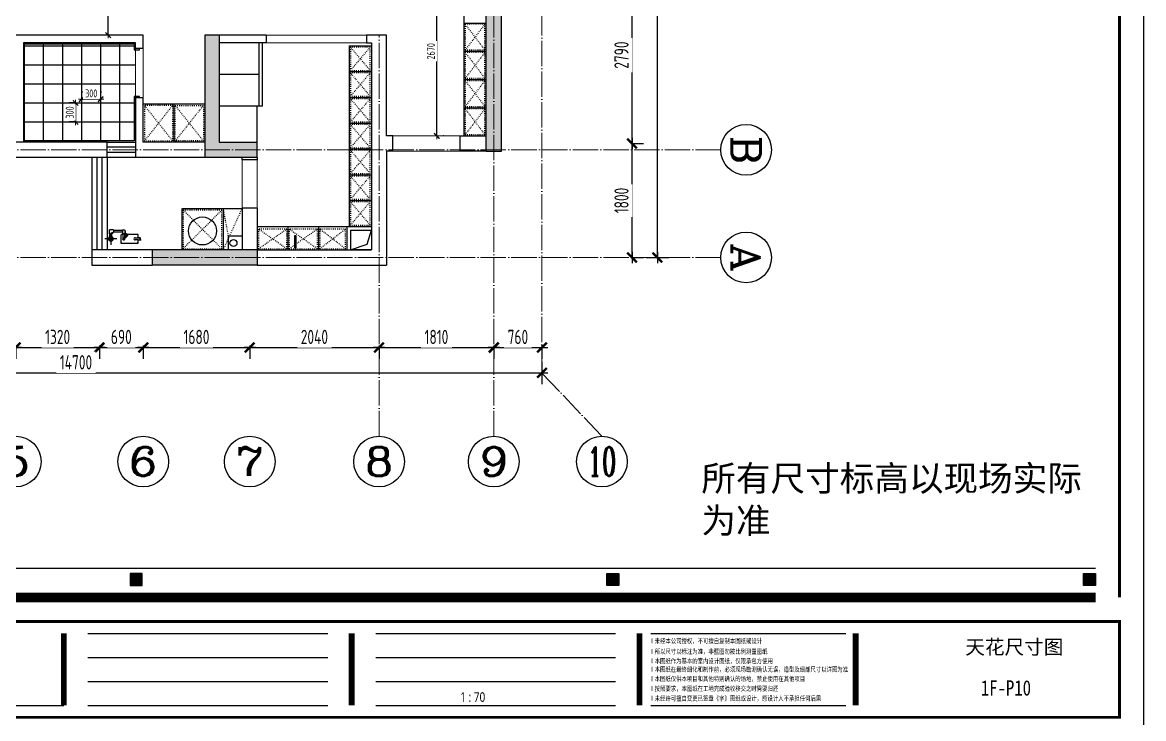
# Model space of a CAD drawing. Header units: inches. Extents: x -50945 to 250244, y -404780 to 18493.
# Drawn here: x 168992 to 186676, y -314517 to -303535 of the extents above; entities that cross this region are included whole.
import ezdxf
from ezdxf.enums import TextEntityAlignment as Align

# ---------------------------------------------------------------- set-up
doc = ezdxf.new("R2010")
doc.units = ezdxf.units.IN
doc.header["$MEASUREMENT"] = 0
doc.linetypes.add('ACAD_ISO03W100', pattern=[30, 12, -18])
doc.linetypes.add('DOTE', pattern=[2.42, 2, -0.2, 0.02, -0.2])
for name, color, linetype in [('0 @ 1 (1)', 7, 'Continuous'), ('15开关布置图-YJ', 2, 'Continuous'), ('AXIS', 1, 'Continuous'), ('AXIS_TEXT', 7, 'Continuous'), ('A图框', 7, 'Continuous'), ('D-ARCHI', 250, 'Continuous'), ('EVH 立面填充', 8, 'Continuous'), ('IBS-003-建筑窗框', 3, 'Continuous'), ('IBS-182-原建筑非承重墙', 150, 'Continuous'), ('IBS-200-原建筑承重墙柱', 200, 'Continuous'), ('IBS-63-原建筑窗', 63, 'Continuous'), ('IDS-030-造型完成面(看线)', 30, 'Continuous'), ('IDS-040-固定高家具', 40, 'Continuous'), ('IFF-31-卫浴洁具', 31, 'Continuous'), ('IFF-51-活动家具', 51, 'Continuous'), ('IRC-30-天花轮廓线', 30, 'Continuous'), ('外标注', 50, 'Continuous')]:
    doc.layers.add(name, color=color, linetype=linetype)
doc.layers.add('天棚材质标注', color=2, linetype='Continuous', lineweight=5)
doc.layers.add('门', color=65, linetype='Continuous', lineweight=13)
doc.styles.add('04.YBC-外标注3.0', font='', dxfattribs={"width": 0.8, "height": 3})
doc.styles.add('05.YBC-内标注2.5', font='', dxfattribs={"width": 0.8, "height": 2.5})
doc.styles.add('_TCH_AXIS', font='COMPLEX', dxfattribs={"bigfont": 'GBCBIG'})
doc.styles.add('COMPLEX', font='COMPLEX')
doc.styles.add('HBA-DIMT', font='ARCHS.SHX', dxfattribs={"width": 0.8})
doc.styles.get("Standard").update_dxf_attribs({"font": 'Arial.ttf'})
doc.styles.add('宋体', font='', dxfattribs={"width": 0.8})
doc.styles.get('04.YBC-外标注3.0').set_extended_font_data('SimSun')
doc.styles.get('05.YBC-内标注2.5').set_extended_font_data('SimSun')
doc.styles.get('宋体').set_extended_font_data('SimSun')
doc.dimstyles.new('HBA_40', dxfattribs={"dimscale": 50, "dimtxt": 2.5, "dimasz": 0.1, "dimexe": 2, "dimexo": 2.5, "dimgap": 0.6, "dimtad": 1, "dimdec": 0, "dimrnd": 5, "dimzin": 0, "dimtxsty": 'HBA-DIMT', "dimblk": 'HBA_DIMENSION_TICK', "dimblk1": 'HBA_DIMENSION_TICK', "dimblk2": 'HBA_DIMENSION_TICK', "dimcen": 0.125, "dimclrd": 44, "dimclre": 44, "dimclrt": 2, "dimadec": 0, "dimazin": 0, "dimtfac": 1, "dimtdec": 0, "dimtix": 1, "dimtmove": 1, "dimatfit": 3, "dimldrblk": 'HBA_Leader_Dot', "dimfxl": 0, "dimtvp": 1, "dimtfill": 1, "dimtolj": 1, "dimtzin": 0, "dimarcsym": 0})

# ---------------------------------------------------------------- blocks, each defined once
blk = doc.blocks.new('11')
at = {"layer": 'IBS-182-原建筑非承重墙'}
for p, q in [((140997, -1245), (140997, -1054)), ((140567, -1131), (140516, -1131)), ((140535, -1131), (140528, -1131)), ((140528, -1166), (140567, -1166)), ((140528, -1166), (140567, -1166)), ((140567, -1131), (140535, -1131)), ((140567, -1131), (140535, -1131)), ((140567, -1166), (140535, -1166)), ((140841, -1081), (140567, -1080)), ((140567, -1080), (140567, -1131)), ((140576, -1080), (140567, -1080)), ((140567, -1080), (140567, -1131)), ((140567, -1101), (140567, -1131)), ((140567, -1131), (140615, -1132)), ((140567, -1166), (140567, -1196)), ((140615, -1166), (140567, -1166)), ((140567, -1166), (140567, -1217)), ((140567, -1166), (140567, -1196)), ((140567, -1208), (140567, -1217)), ((140567, -1217), (140770, -1217)), ((140567, -1217), (140587, -1217)), ((140587, -1217), (140775, -1217)), ((140587, -1217), (140740, -1217)), ((140820, -1081), (140588, -1080)), ((140820, -1081), (140588, -1080)), ((140788, -1145), (140728, -1204)), ((140775, -1157), (140728, -1204)), ((140737, -1214), (140728, -1204)), ((140728, -1204), (140737, -1214)), ((140797, -1154), (140737, -1214)), ((140737, -1214), (140775, -1175)), ((140737, -1214), (140775, -1175)), ((140750, -1227), (140737, -1214)), ((140740, -1217), (140750, -1227)), ((140775, -1227), (140750, -1227)), ((140750, -1227), (140770, -1227)), ((140770, -1217), (140770, -1288)), ((140812, -1227), (140770, -1227)), ((140770, -1269), (140770, -1227)), ((140770, -1227), (140770, -1269)), ((140775, -1157), (140788, -1145)), ((140775, -1149), (140775, -1157)), ((140775, -1149), (140775, -1157)), ((140775, -1149), (140775, -1157)), ((140775, -1217), (140775, -1175)), ((140775, -1175), (140775, -1227)), ((140775, -1175), (140775, -1217)), ((140775, -1217), (140775, -1227)), ((140775, -1217), (140775, -1227)), ((140775, -1227), (140809, -1227)), ((140809, -1218), (140810, -1149)), ((140809, -1227), (140810, -1149)), ((140809, -1218), (140820, -1218)), ((140809, -1218), (140809, -1227)), ((140810, -1145), (140810, -1149)), ((140810, -1149), (140810, -1145)), ((140812, -1252), (140812, -1221)), ((140812, -1252), (140812, -1221)), ((140812, -1252), (140812, -1227)), ((140841, -1081), (140820, -1081)), ((140840, -1209), (140841, -1081)), ((140840, -1101), (140841, -1081)), ((140840, -1197), (140840, -1101)), ((140840, -1209), (140840, -1101)), ((140901, -1150), (141093, -1150)), ((140975, -1234), (140975, -1228)), ((140975, -1228), (140980, -1228)), ((140975, -1248), (140975, -1228)), ((140975, -1228), (141018, -1228)), ((140980, -1228), (140975, -1228)), ((140975, -1228), (140975, -1234)), ((140975, -1234), (140975, -1248)), ((140980, -1150), (140980, -1228)), ((140980, -1180), (140980, -1248)), ((140980, -1180), (140980, -1228)), ((140980, -1228), (141014, -1228)), ((140980, -1248), (140980, -1228)), ((140980, -1228), (141018, -1228)), ((141014, -1150), (141014, -1228)), ((141014, -1228), (141014, -1180)), ((141014, -1228), (141014, -1180)), ((141014, -1228), (141018, -1228)), ((141018, -1228), (141014, -1228)), ((141018, -1228), (141014, -1228)), ((141018, -1235), (141018, -1228)), ((141018, -1235), (141018, -1228)), ((141018, -1228), (141018, -1235)), ((141018, -1235), (141018, -1228)), ((141018, -1228), (141018, -1235)), ((141018, -1235), (141018, -1290)), ((140770, -1269), (140770, -1288)), ((140955, -1286), (140803, -1286)), ((140803, -1286), (140812, -1286)), ((140803, -1286), (140812, -1286)), ((140812, -1252), (140812, -1269)), ((140812, -1252), (140955, -1252)), ((140812, -1286), (140812, -1252)), ((140812, -1286), (140812, -1252)), ((140955, -1252), (140953, -1252)), ((140955, -1252), (140953, -1252)), ((140962, -1248), (140955, -1248)), ((140955, -1290), (140955, -1248)), ((140955, -1251), (140955, -1252)), ((140955, -1251), (140955, -1252)), ((140955, -1290), (140982, -1290)), ((140980, -1248), (140975, -1248)), ((140975, -1248), (140980, -1248)), ((140982, -1290), (141018, -1290))]:
    blk.add_line(p, q, dxfattribs=at)
blk.add_circle((140997, -1150), 34.9, dxfattribs=at)
for start, end in [(0, 180), (0, 180), (180, 240.5217), (180, 240.5217), (299.176, 0), (299.176, 0)]:
    blk.add_arc((140997, -1150), 34.9, start, end, dxfattribs=at)
for centre, major_axis, start_param, end_param in [((140553, -1149), (-17.5, -17.5), -1.141223, -0.024085), ((140540, -1140), (-6.72, -6.72), 4.378011, 6.612288), ((140531, -1157), (-6.72, -6.72), 1.236418, 3.470695), ((140588, -1101), (-14.5, 14.5), 5.495149, 7.065946), ((140587, -1196), (-14.5, 14.5), 0.78276, 2.353557), ((140615, -1149), (-12.1, -12.1), 0.78276, 3.924353), ((140793, -1149), (-12.1, 12.1), 3.924353, 7.065946), ((140793, -1149), (-4.6, -4.6), 1.568158, 4.709751), ((140820, -1101), (-14.5, -14.5), 2.353557, 3.924353), ((140820, -1197), (-14.5, -14.5), 0.78276, 2.353557), ((140962, -1234), (-9.66, 9.66), 2.353557, 3.924353), ((140997, -1150), (-12.1, 12.1), 4.709751, 10.992936), ((140791, -1269), (-15, 15), 0.78276, 2.986227), ((140791, -1269), (-15, 15), 2.986227, 3.924353)]:
    blk.add_ellipse(centre, major_axis=major_axis, ratio=1, start_param=start_param, end_param=end_param, dxfattribs=at)
at = {"layer": 'IBS-182-原建筑非承重墙', "extrusion": (0, 0, -1)}
for start_param, end_param in [(5.500425, 7.071221), (5.500425, 7.071221), (3.929629, 5.500425), (3.929629, 5.500425), (7.071221, 8.642018), (7.071221, 8.642018), (2.358832, 3.929629), (2.358832, 3.929629)]:
    blk.add_ellipse((140997, -1150), major_axis=(-12.1, 12.1), ratio=1, start_param=start_param, end_param=end_param, dxfattribs=at)
blk = doc.blocks.new('HBA_DIMENSION_TICK')
at = {"color": 0, "linetype": 'ByBlock'}
for p, q in [((-10, 0), (0, 0)), ((0, 0), (10, 0))]:
    blk.add_line(p, q, dxfattribs=at)
at = {"color": 50, "linetype": 'ByBlock'}
blk.add_solid([(-10, -7), (-7, -10), (7, 10), (10, 7)], dxfattribs=at)
blk = doc.blocks.new('*D539')
at = {"layer": 'Defpoints', "color": 0, "transparency": 16777216}
for p in [(168887, -308408), (170207, -308408), (170207, -308663)]:
    blk.add_point(p, dxfattribs=at)
at = {"layer": '外标注', "color": 44, "lineweight": -2, "transparency": 16777216}
for p, q in [((168887, -308633), (168887, -308843)), ((168896, -308663), (170198, -308663)), ((170207, -308633), (170207, -308843))]:
    blk.add_line(p, q, dxfattribs=at)
at = {"layer": '外标注', "color": 44, "lineweight": -2, "transparency": 16777216, "xscale": 9, "yscale": 9, "zscale": 9, "rotation": 180}
blk.add_blockref('HBA_DIMENSION_TICK', (168887, -308663), dxfattribs=at)
at = {"layer": '外标注', "color": 44, "lineweight": -2, "transparency": 16777216, "xscale": 9, "yscale": 9, "zscale": 9}
blk.add_blockref('HBA_DIMENSION_TICK', (170207, -308663), dxfattribs=at)
at = {"layer": '外标注', "color": 2, "transparency": 16777216, "insert": (169547, -308496), "char_height": 225, "attachment_point": 5, "style": 'HBA-DIMT', "bg_fill": 3, "box_fill_scale": 1.25, "bg_fill_color": 256, "bg_fill_true_color": 13158600, "bg_fill_transparency": 0}
blk.add_mtext('\\A1;1320', dxfattribs=at)
blk = doc.blocks.new('HBA_Leader_Dot')
at = {"color": 0, "linetype": 'ByBlock'}
blk.add_line((-5, 0), (-10, 0), dxfattribs=at)
at = {"color": 0, "linetype": 'ByBlock', "const_width": 5}
blk.add_lwpolyline([(-2.5, 0, 1), (2.5, 0, 1)], format="xyb", close=True, dxfattribs=at)
blk = doc.blocks.new('*D540')
at = {"layer": 'Defpoints', "color": 0, "transparency": 16777216}
for p in [(170207, -308408), (170897, -308408), (170897, -308663)]:
    blk.add_point(p, dxfattribs=at)
at = {"layer": '外标注', "color": 44, "lineweight": -2, "transparency": 16777216}
for p, q in [((170207, -308633), (170207, -308843)), ((170216, -308663), (170888, -308663)), ((170897, -308633), (170897, -308843))]:
    blk.add_line(p, q, dxfattribs=at)
at = {"layer": '外标注', "color": 44, "lineweight": -2, "transparency": 16777216, "xscale": 9, "yscale": 9, "zscale": 9, "rotation": 180}
blk.add_blockref('HBA_DIMENSION_TICK', (170207, -308663), dxfattribs=at)
at = {"layer": '外标注', "color": 44, "lineweight": -2, "transparency": 16777216, "xscale": 9, "yscale": 9, "zscale": 9}
blk.add_blockref('HBA_DIMENSION_TICK', (170897, -308663), dxfattribs=at)
at = {"layer": '外标注', "color": 2, "transparency": 16777216, "insert": (170552, -308496), "char_height": 225, "attachment_point": 5, "style": 'HBA-DIMT', "bg_fill": 3, "box_fill_scale": 1.25, "bg_fill_color": 256, "bg_fill_true_color": 13158600, "bg_fill_transparency": 0}
blk.add_mtext('\\A1;690', dxfattribs=at)
blk = doc.blocks.new('*D541')
at = {"layer": 'Defpoints', "color": 0, "transparency": 16777216}
for p in [(170897, -308408), (172577, -308408), (172577, -308663)]:
    blk.add_point(p, dxfattribs=at)
at = {"layer": '外标注', "color": 44, "lineweight": -2, "transparency": 16777216}
for p, q in [((170897, -308633), (170897, -308843)), ((170906, -308663), (172568, -308663)), ((172577, -308633), (172577, -308843))]:
    blk.add_line(p, q, dxfattribs=at)
at = {"layer": '外标注', "color": 44, "lineweight": -2, "transparency": 16777216, "xscale": 9, "yscale": 9, "zscale": 9, "rotation": 180}
blk.add_blockref('HBA_DIMENSION_TICK', (170897, -308663), dxfattribs=at)
at = {"layer": '外标注', "color": 44, "lineweight": -2, "transparency": 16777216, "xscale": 9, "yscale": 9, "zscale": 9}
blk.add_blockref('HBA_DIMENSION_TICK', (172577, -308663), dxfattribs=at)
at = {"layer": '外标注', "color": 2, "transparency": 16777216, "insert": (171737, -308496), "char_height": 225, "attachment_point": 5, "style": 'HBA-DIMT', "bg_fill": 3, "box_fill_scale": 1.25, "bg_fill_color": 256, "bg_fill_true_color": 13158600, "bg_fill_transparency": 0}
blk.add_mtext('\\A1;1680', dxfattribs=at)
blk = doc.blocks.new('*D542')
at = {"layer": 'Defpoints', "color": 0, "transparency": 16777216}
for p in [(172577, -308408), (174617, -308408), (174617, -308663)]:
    blk.add_point(p, dxfattribs=at)
at = {"layer": '外标注', "color": 44, "lineweight": -2, "transparency": 16777216}
for p, q in [((172577, -308633), (172577, -308843)), ((172586, -308663), (174608, -308663)), ((174617, -308633), (174617, -308843))]:
    blk.add_line(p, q, dxfattribs=at)
at = {"layer": '外标注', "color": 44, "lineweight": -2, "transparency": 16777216, "xscale": 9, "yscale": 9, "zscale": 9, "rotation": 180}
blk.add_blockref('HBA_DIMENSION_TICK', (172577, -308663), dxfattribs=at)
at = {"layer": '外标注', "color": 44, "lineweight": -2, "transparency": 16777216, "xscale": 9, "yscale": 9, "zscale": 9}
blk.add_blockref('HBA_DIMENSION_TICK', (174617, -308663), dxfattribs=at)
at = {"layer": '外标注', "color": 2, "transparency": 16777216, "insert": (173597, -308496), "char_height": 225, "attachment_point": 5, "style": 'HBA-DIMT', "bg_fill": 3, "box_fill_scale": 1.25, "bg_fill_color": 256, "bg_fill_true_color": 13158600, "bg_fill_transparency": 0}
blk.add_mtext('\\A1;2040', dxfattribs=at)
blk = doc.blocks.new('*D543')
at = {"layer": 'Defpoints', "color": 0, "transparency": 16777216}
for p in [(174617, -308408), (176427, -308408), (176427, -308663)]:
    blk.add_point(p, dxfattribs=at)
at = {"layer": '外标注', "color": 44, "lineweight": -2, "transparency": 16777216}
for p, q in [((174617, -308633), (174617, -308843)), ((174626, -308663), (176418, -308663)), ((176427, -308633), (176427, -308843))]:
    blk.add_line(p, q, dxfattribs=at)
at = {"layer": '外标注', "color": 44, "lineweight": -2, "transparency": 16777216, "xscale": 9, "yscale": 9, "zscale": 9, "rotation": 180}
blk.add_blockref('HBA_DIMENSION_TICK', (174617, -308663), dxfattribs=at)
at = {"layer": '外标注', "color": 44, "lineweight": -2, "transparency": 16777216, "xscale": 9, "yscale": 9, "zscale": 9}
blk.add_blockref('HBA_DIMENSION_TICK', (176427, -308663), dxfattribs=at)
at = {"layer": '外标注', "color": 2, "transparency": 16777216, "insert": (175522, -308496), "char_height": 225, "attachment_point": 5, "style": 'HBA-DIMT', "bg_fill": 3, "box_fill_scale": 1.25, "bg_fill_color": 256, "bg_fill_true_color": 13158600, "bg_fill_transparency": 0}
blk.add_mtext('\\A1;1810', dxfattribs=at)
blk = doc.blocks.new('*D544')
at = {"layer": 'Defpoints', "color": 0, "transparency": 16777216}
for p in [(176427, -308408), (177187, -308408), (177187, -308663)]:
    blk.add_point(p, dxfattribs=at)
at = {"layer": '外标注', "color": 44, "lineweight": -2, "transparency": 16777216}
for p, q in [((176427, -308633), (176427, -308843)), ((176436, -308663), (177178, -308663)), ((177187, -308633), (177187, -308843))]:
    blk.add_line(p, q, dxfattribs=at)
at = {"layer": '外标注', "color": 44, "lineweight": -2, "transparency": 16777216, "xscale": 9, "yscale": 9, "zscale": 9, "rotation": 180}
blk.add_blockref('HBA_DIMENSION_TICK', (176427, -308663), dxfattribs=at)
at = {"layer": '外标注', "color": 44, "lineweight": -2, "transparency": 16777216, "xscale": 9, "yscale": 9, "zscale": 9}
blk.add_blockref('HBA_DIMENSION_TICK', (177187, -308663), dxfattribs=at)
at = {"layer": '外标注', "color": 2, "transparency": 16777216, "insert": (176807, -308496), "char_height": 225, "attachment_point": 5, "style": 'HBA-DIMT', "bg_fill": 3, "box_fill_scale": 1.25, "bg_fill_color": 256, "bg_fill_true_color": 13158600, "bg_fill_transparency": 0}
blk.add_mtext('\\A1;760', dxfattribs=at)
blk = doc.blocks.new('*D545')
at = {"layer": 'Defpoints', "color": 0, "transparency": 16777216}
for p in [(162487, -308663), (177187, -308663), (177187, -309063)]:
    blk.add_point(p, dxfattribs=at)
at = {"layer": '外标注', "color": 44, "lineweight": -2, "transparency": 16777216}
for p, q in [((162487, -308888), (162487, -309243)), ((177187, -308888), (177187, -309243)), ((162496, -309063), (177178, -309063))]:
    blk.add_line(p, q, dxfattribs=at)
at = {"layer": '外标注', "color": 44, "lineweight": -2, "transparency": 16777216, "xscale": 9, "yscale": 9, "zscale": 9, "rotation": 180}
blk.add_blockref('HBA_DIMENSION_TICK', (162487, -309063), dxfattribs=at)
at = {"layer": '外标注', "color": 44, "lineweight": -2, "transparency": 16777216, "xscale": 9, "yscale": 9, "zscale": 9}
blk.add_blockref('HBA_DIMENSION_TICK', (177187, -309063), dxfattribs=at)
at = {"layer": '外标注', "color": 2, "transparency": 16777216, "insert": (169837, -308896), "char_height": 225, "attachment_point": 5, "style": 'HBA-DIMT', "bg_fill": 3, "box_fill_scale": 1.25, "bg_fill_color": 256, "bg_fill_true_color": 13158600, "bg_fill_transparency": 0}
blk.add_mtext('\\A1;14700', dxfattribs=at)
blk = doc.blocks.new('*D546')
at = {"layer": 'Defpoints', "color": 0, "transparency": 16777216}
for p in [(178365, -305445), (178607, -305445), (178365, -307243)]:
    blk.add_point(p, dxfattribs=at)
at = {"layer": '外标注', "color": 44, "lineweight": -2, "transparency": 16777216}
for p, q in [((178590, -305445), (178787, -305445)), ((178607, -307234), (178607, -305454)), ((178590, -307243), (178787, -307243))]:
    blk.add_line(p, q, dxfattribs=at)
at = {"layer": '外标注', "color": 44, "lineweight": -2, "transparency": 16777216, "xscale": 9, "yscale": 9, "zscale": 9}
for p, rotation in [((178607, -305445), 90), ((178607, -307243), 270)]:
    blk.add_blockref('HBA_DIMENSION_TICK', p, dxfattribs=dict(at, rotation=rotation))
at = {"layer": '外标注', "color": 2, "transparency": 16777216, "insert": (178441, -306344), "char_height": 225, "attachment_point": 5, "rotation": 90, "style": 'HBA-DIMT', "bg_fill": 3, "box_fill_scale": 1.25, "bg_fill_color": 256, "bg_fill_true_color": 13158600, "bg_fill_transparency": 0}
blk.add_mtext('\\A1;1800', dxfattribs=at)
blk = doc.blocks.new('*D547')
at = {"layer": 'Defpoints', "color": 0, "transparency": 16777216}
for p in [(178365, -302655), (178607, -302655), (178365, -305445)]:
    blk.add_point(p, dxfattribs=at)
at = {"layer": '外标注', "color": 44, "lineweight": -2, "transparency": 16777216}
for p, q in [((178590, -302655), (178787, -302655)), ((178607, -305436), (178607, -302664)), ((178590, -305445), (178787, -305445))]:
    blk.add_line(p, q, dxfattribs=at)
at = {"layer": '外标注', "color": 44, "lineweight": -2, "transparency": 16777216, "xscale": 9, "yscale": 9, "zscale": 9}
for p, rotation in [((178607, -302655), 90), ((178607, -305445), 270)]:
    blk.add_blockref('HBA_DIMENSION_TICK', p, dxfattribs=dict(at, rotation=rotation))
at = {"layer": '外标注', "color": 2, "transparency": 16777216, "insert": (178441, -304050), "char_height": 225, "attachment_point": 5, "rotation": 90, "style": 'HBA-DIMT', "bg_fill": 3, "box_fill_scale": 1.25, "bg_fill_color": 256, "bg_fill_true_color": 13158600, "bg_fill_transparency": 0}
blk.add_mtext('\\A1;2790', dxfattribs=at)
blk = doc.blocks.new('*D550')
at = {"layer": 'Defpoints', "color": 0, "transparency": 16777216}
for p in [(178607, -297934), (179007, -297934), (178607, -307243)]:
    blk.add_point(p, dxfattribs=at)
at = {"layer": '外标注', "color": 44, "lineweight": -2, "transparency": 16777216}
for p, q in [((178832, -297934), (179187, -297934)), ((179007, -307234), (179007, -297943)), ((178832, -307243), (179187, -307243))]:
    blk.add_line(p, q, dxfattribs=at)
at = {"layer": '外标注', "color": 44, "lineweight": -2, "transparency": 16777216, "xscale": 9, "yscale": 9, "zscale": 9}
for p, rotation in [((179007, -297934), 90), ((179007, -307243), 270)]:
    blk.add_blockref('HBA_DIMENSION_TICK', p, dxfattribs=dict(at, rotation=rotation))
at = {"layer": '外标注', "color": 2, "transparency": 16777216, "insert": (178841, -302589), "char_height": 225, "attachment_point": 5, "rotation": 90, "style": 'HBA-DIMT', "bg_fill": 3, "box_fill_scale": 1.25, "bg_fill_color": 256, "bg_fill_true_color": 13158600, "bg_fill_transparency": 0}
blk.add_mtext('\\A1;9310', dxfattribs=at)
blk = doc.blocks.new('_AXISO')
blk.add_circle((0, 0), 0.5)
at = {"layer": 'AXIS_TEXT', "style": 'COMPLEX', "width": 1.041667}
blk.add_attdef('A', text='', height=0.56, dxfattribs=at).set_placement((-0.25, -0.28), (0.25, -0.28), align=Align.FIT)
blk = doc.blocks.new('gegeg')
at = {"layer": 'A图框'}
h = blk.add_hatch(color=256, dxfattribs=at)
h.dxf.hatch_style = 1
h.paths.add_polyline_path([(147800, -57733), (147975, -57733), (147975, -57558), (147800, -57558)])
h = blk.add_hatch(color=256, dxfattribs=at)
h.dxf.hatch_style = 1
h.paths.add_polyline_path([(154931, -57558), (154756, -57558), (154756, -57733), (154931, -57733)])
h = blk.add_hatch(color=256, dxfattribs=at)
h.dxf.hatch_style = 1
h.paths.add_polyline_path([(161887, -57558), (161712, -57558), (161712, -57733), (161887, -57733)])
for p, q in [((133887, -57482), (161887, -57482)), ((147184, -58433), (150684, -58433)), ((151384, -58433), (154884, -58433)), ((155398, -58433), (158242, -58433)), ((147184, -58783), (150684, -58783)), ((151384, -58783), (154884, -58783)), ((147184, -59133), (150684, -59133)), ((151384, -59133), (154884, -59133)), ((138761, -59483), (146834, -59483)), ((147184, -59483), (150684, -59483)), ((151384, -59483), (154884, -59483)), ((155398, -59483), (158242, -59483))]:
    blk.add_line(p, q, dxfattribs=at)
for points in [[(162587, -39218), (162587, -60008), (133187, -60008), (133187, -39218)], [(147975, -57558), (147800, -57558), (147800, -57733), (147975, -57733)], [(154756, -57558), (154931, -57558), (154931, -57733), (154756, -57733)], [(161712, -57558), (161887, -57558), (161887, -57733), (161712, -57733)]]:
    blk.add_lwpolyline(points, close=True, dxfattribs=at)
for points, const_width in [([(133537, -40125), (133537, -39568), (162237, -39568), (162237, -57908)], 42), ([(161887, -57908), (133887, -57908)], 140), ([(146834, -58433), (146834, -59483)], 84), ([(151034, -58433), (151034, -59483)], 84), ([(155234, -58433), (155234, -59483)], 84), ([(158387, -58433), (158387, -59483)], 84)]:
    blk.add_lwpolyline(points, dxfattribs=dict(at, const_width=const_width))
at = {"layer": 'A图框', "const_width": 42}
blk.add_lwpolyline([(133537, -58258), (162237, -58258), (162237, -59658), (133537, -59658)], close=True, dxfattribs=at)
at = {"layer": '0 @ 1 (1)', "insert": (152579, -59363), "char_height": 175, "width": 3199.54, "attachment_point": 4, "style": '05.YBC-内标注2.5'}
blk.add_mtext('{\\fMicrosoft YaHei|b0|i0|c134|p34;\\H0.8x; 1 : 70}', dxfattribs=at)
at = {"layer": 'A图框', "char_height": 70, "attachment_point": 1, "style": '04.YBC-外标注3.0'}
for s, width, insert in [('{\\fArial Unicode MS|b0|i0|c134|p0;l 未经本公司授权，不可擅自复制本图纸或设计}', 1842.18, (155405, -58508)), ('{\\fArial Unicode MS|b0|i0|c134|p0;l 所以尺寸以标注为准，非蓝图勿按比例测量图纸}', 1906.2, (155405, -58662)), ('{\\fArial Unicode MS|b0|i0|c134|p0;l 本图纸作为基本的室内设计图纸，仅限承包方使用}', 2550.12, (155405, -58801)), ('{\\fArial Unicode MS|b0|i0|c134|p0;l 本图纸在最终细化和制作前，必须现场勘测确认无误，造型及细部尺寸以详图为准}', 3701.19, (155405, -58923)), ('{\\fArial Unicode MS|b0|i0|c134|p0;l 本图纸仅供本项目和其他特别确认的场地，禁止使用在其他项目}', 3008.74, (155405, -59060)), ('{\\fArial Unicode MS|b0|i0|c134|p0;l 按照要求，本图纸在工地完成验收移交之时需要归还}', 1941.8, (155405, -59203)), ('{\\fArial Unicode MS|b0|i0|c134|p0;l 未经许可擅自变更已签章《字》图纸或设计，原设计人不承担任何后果}', 3026.66, (155405, -59346))]:
    blk.add_mtext_dynamic_manual_height_columns(s, width=width, gutter_width=1, heights=[0], dxfattribs=dict(at, insert=insert))
blk = doc.blocks.new('*D585')
at = {"layer": 'Defpoints', "color": 0, "transparency": 16777216}
for p in [(175509, -302655), (175527, -302655), (175509, -305325)]:
    blk.add_point(p, dxfattribs=at)
at = {"layer": '天棚材质标注', "color": 44, "lineweight": -2, "transparency": 16777216}
for p, q in [((175527, -305320), (175527, -302660)), ((175634, -302655), (175627, -302655)), ((175634, -305325), (175627, -305325))]:
    blk.add_line(p, q, dxfattribs=at)
at = {"layer": '天棚材质标注', "color": 44, "lineweight": -2, "transparency": 16777216, "xscale": 5, "yscale": 5, "zscale": 5}
for p, rotation in [((175527, -302655), 90), ((175527, -305325), 270)]:
    blk.add_blockref('HBA_DIMENSION_TICK', p, dxfattribs=dict(at, rotation=rotation))
at = {"layer": '天棚材质标注', "color": 2, "transparency": 16777216, "insert": (175435, -303990), "char_height": 125, "attachment_point": 5, "rotation": 90, "style": 'HBA-DIMT', "bg_fill": 3, "box_fill_scale": 1.25, "bg_fill_color": 256, "bg_fill_true_color": 13158600, "bg_fill_transparency": 0}
blk.add_mtext('\\A1;2670', dxfattribs=at)
blk = doc.blocks.new('*D587')
at = {"layer": 'Defpoints', "color": 0, "transparency": 16777216}
for p in [(170341, -302655), (170344, -302655), (170341, -303735)]:
    blk.add_point(p, dxfattribs=at)
at = {"layer": '天棚材质标注', "color": 44, "lineweight": -2, "transparency": 16777216}
for p, q in [((170344, -303730), (170344, -302660)), ((170466, -302655), (170444, -302655)), ((170466, -303735), (170444, -303735))]:
    blk.add_line(p, q, dxfattribs=at)
at = {"layer": '天棚材质标注', "color": 44, "lineweight": -2, "transparency": 16777216, "xscale": 5, "yscale": 5, "zscale": 5}
for p, rotation in [((170344, -302655), 90), ((170344, -303735), 270)]:
    blk.add_blockref('HBA_DIMENSION_TICK', p, dxfattribs=dict(at, rotation=rotation))
at = {"layer": '天棚材质标注', "color": 2, "transparency": 16777216, "insert": (170251, -303195), "char_height": 125, "attachment_point": 5, "rotation": 90, "style": 'HBA-DIMT', "bg_fill": 3, "box_fill_scale": 1.25, "bg_fill_color": 256, "bg_fill_true_color": 13158600, "bg_fill_transparency": 0}
blk.add_mtext('\\A1;1080', dxfattribs=at)
blk = doc.blocks.new('*D611')
at = {"layer": '天棚材质标注', "color": 44, "lineweight": -2, "transparency": 16777216}
for p, q in [((169927, -304621), (169927, -304646)), ((170227, -304621), (170227, -304646)), ((169922, -304746), (169917, -304746)), ((169927, -304746), (170227, -304746)), ((170232, -304746), (170237, -304746))]:
    blk.add_line(p, q, dxfattribs=at)
at = {"layer": '天棚材质标注', "color": 44, "lineweight": -2, "transparency": 16777216, "xscale": 5, "yscale": 5, "zscale": 5}
blk.add_blockref('HBA_DIMENSION_TICK', (169927, -304746), dxfattribs=at)
at = {"layer": '天棚材质标注', "color": 44, "lineweight": -2, "transparency": 16777216, "xscale": 5, "yscale": 5, "zscale": 5, "rotation": 180}
blk.add_blockref('HBA_DIMENSION_TICK', (170227, -304746), dxfattribs=at)
at = {"layer": '天棚材质标注', "color": 2, "transparency": 16777216, "insert": (170077, -304654), "char_height": 125, "attachment_point": 5, "style": 'HBA-DIMT', "bg_fill": 3, "box_fill_scale": 1.25, "bg_fill_color": 256, "bg_fill_true_color": 13158600, "bg_fill_transparency": 0}
blk.add_mtext('\\A1;300', dxfattribs=at)
at = {"layer": 'Defpoints', "color": 0, "transparency": 16777216}
for p in [(169927, -304746), (170227, -304746), (170227, -304746)]:
    blk.add_point(p, dxfattribs=at)
blk = doc.blocks.new('*D612')
at = {"layer": 'Defpoints', "color": 0, "transparency": 16777216}
for p in [(169927, -304805), (169927, -305105)]:
    blk.add_point(p, dxfattribs=at)
at = {"layer": '天棚材质标注', "color": 44, "lineweight": -2, "transparency": 16777216}
for p, q in [((169802, -304805), (169731, -304805)), ((169831, -304800), (169831, -304795)), ((169831, -304805), (169831, -305105)), ((169802, -305105), (169731, -305105)), ((169831, -305110), (169831, -305115))]:
    blk.add_line(p, q, dxfattribs=at)
at = {"layer": '天棚材质标注', "color": 44, "lineweight": -2, "transparency": 16777216, "xscale": 5, "yscale": 5, "zscale": 5}
for p, rotation in [((169831, -304805), 270), ((169831, -305105), 90)]:
    blk.add_blockref('HBA_DIMENSION_TICK', p, dxfattribs=dict(at, rotation=rotation))
at = {"layer": '天棚材质标注', "color": 2, "transparency": 16777216, "insert": (169738, -304955), "char_height": 125, "attachment_point": 5, "rotation": 90, "style": 'HBA-DIMT', "bg_fill": 3, "box_fill_scale": 1.25, "bg_fill_color": 256, "bg_fill_true_color": 13158600, "bg_fill_transparency": 0}
blk.add_mtext('\\A1;300', dxfattribs=at)
at = {"layer": 'Defpoints', "color": 0, "transparency": 16777216}
blk.add_point((169831, -305105), dxfattribs=at)

msp = doc.modelspace()

# ---------------------------------------------------------------- hatches: boundary and pattern name
at = {"layer": 'EVH 立面填充'}
h = msp.add_hatch(color=256, dxfattribs=at)
h.dxf.hatch_style = 1
h.paths.add_polyline_path([(176547.07, -302774.51), (177307.07, -302774.51), (177307.07, -302534.51), (176307.07, -302534.51), (176307.07, -305564.51), (176547.07, -305564.51)])
h = msp.add_hatch(color=256, dxfattribs=at)
h.dxf.hatch_style = 1
h.paths.add_polyline_path([(172696.77, -305664.51), (172696.77, -305424.51), (172096.77, -305424.51), (172096.77, -303734.51), (171866.77, -303734.51), (171866.77, -305664.51)])
h = msp.add_hatch(color=256, dxfattribs=at)
h.dxf.hatch_style = 1
h.paths.add_polyline_path([(171036.77, -307123.68), (171036.77, -307362.01), (172696.77, -307362.01), (172696.77, -307123.68)])

# ---------------------------------------------------------------- linework, layer by layer
for p in [(175957.07, -303544.51), (175957.07, -303989.51), (175957.07, -304434.51), (175957.07, -304879.51)]:
    msp.add_point(p)
at = {"layer": 'IBS-003-建筑窗框', "color": 251, "ltscale": 10}
for p, q in [((170326.77, -305424.51), (170776.77, -305424.51)), ((170086.77, -305664.51), (170086.77, -307124.51)), ((170776.77, -305664.51), (170326.77, -305664.51)), ((170326.77, -305664.51), (170326.77, -307124.51))]:
    msp.add_line(p, q, dxfattribs=at)
at = {"layer": 'IBS-182-原建筑非承重墙'}
for p, q in [((170896.77, -303734.51), (167246.77, -303734.51)), ((170896.77, -303944.51), (170896.77, -303734.51)), ((172836.77, -303734.51), (172096.77, -303734.51)), ((172836.77, -303734.51), (172836.77, -303854.51)), ((174736.77, -303734.51), (174416.77, -303734.51)), ((174416.77, -303734.51), (174416.77, -303854.51)), ((174736.77, -305324.51), (174736.77, -303734.51)), ((170776.77, -303854.51), (169006.77, -303854.51)), ((169006.77, -303854.51), (169006.77, -305424.51)), ((170776.77, -303944.51), (170776.77, -303854.51)), ((170896.77, -303944.51), (170776.77, -303944.51)), ((172836.77, -303854.51), (172096.77, -303854.51)), ((174416.77, -303854.51), (174496.77, -303854.51)), ((174496.77, -303854.51), (174496.77, -307124.51)), ((170896.77, -304724.51), (170776.77, -304724.51)), ((170776.77, -304724.51), (170776.77, -305664.51)), ((170896.77, -305424.51), (170896.77, -304724.51)), ((174836.77, -305324.51), (174736.77, -305324.51)), ((174836.77, -305564.51), (174836.77, -305324.51)), ((175897.07, -305564.51), (175897.07, -305324.51)), ((175897.07, -305324.51), (176307.07, -305324.51)), ((169006.77, -305424.51), (167626.77, -305424.51)), ((170326.77, -305424.51), (169006.77, -305424.51)), ((170326.77, -305664.51), (170326.77, -305424.51)), ((171866.77, -305424.51), (170896.77, -305424.51)), ((174836.77, -305564.51), (174736.77, -305564.51)), ((174736.77, -305564.51), (174736.77, -307362.84)), ((176307.07, -305564.51), (175897.07, -305564.51)), ((170086.77, -305664.51), (167626.77, -305664.51)), ((170326.77, -305664.51), (170086.77, -305664.51)), ((171866.77, -305664.51), (170776.77, -305664.51)), ((172456.77, -305704.51), (172456.77, -305664.51)), ((172696.77, -305704.51), (172456.77, -305704.51)), ((172696.77, -305664.51), (172696.77, -305704.51)), ((172696.77, -306464.51), (172456.77, -306464.51)), ((172456.77, -306464.51), (172456.77, -307124.51)), ((172696.77, -306464.51), (172696.77, -307124.51)), ((174108.53, -306751.52), (174108.53, -307124.51)), ((174108.53, -306751.52), (174496.77, -306751.52)), ((174168.53, -306811.52), (174168.53, -307124.51)), ((174168.53, -306811.52), (174496.77, -306811.52)), ((174430.23, -307031.93), (174496.77, -306811.52)), ((172236.77, -306904.51), (172236.77, -307124.51)), ((172456.77, -306904.51), (172236.77, -306904.51)), ((171036.77, -307124.51), (170086.77, -307124.51)), ((170086.77, -307124.51), (170086.77, -307362.84)), ((172696.77, -307124.51), (174496.77, -307124.51)), ((174168.53, -307124.51), (174430.23, -307031.93)), ((174496.77, -307124.51), (174168.53, -307124.51)), ((170086.77, -307362.84), (171036.77, -307362.84)), ((172696.77, -307362.84), (174736.77, -307362.84))]:
    msp.add_line(p, q, dxfattribs=at)
msp.add_circle((172320.81, -307016.08), 55, dxfattribs=at)
at = {"layer": 'IBS-200-原建筑承重墙柱', "ltscale": 0.02}
for p, q in [((176307.07, -305564.51), (176307.07, -302534.51)), ((176547.07, -305564.51), (176547.07, -302774.51)), ((171866.77, -303734.51), (171866.77, -305664.51)), ((172096.77, -303734.51), (171866.77, -303734.51)), ((172096.77, -303734.51), (172096.77, -305424.51)), ((172096.77, -305424.51), (172696.77, -305424.51)), ((172696.77, -305664.51), (172696.77, -305424.51)), ((176307.07, -305564.51), (176547.07, -305564.51)), ((172696.77, -305664.51), (171866.77, -305664.51)), ((172696.77, -307124.51), (171036.77, -307124.51)), ((171036.77, -307124.51), (171036.77, -307362.84)), ((172696.77, -307124.51), (172696.77, -307362.84)), ((172696.77, -307362.84), (171036.77, -307362.84))]:
    msp.add_line(p, q, dxfattribs=at)
at = {"layer": 'IBS-63-原建筑窗'}
for p, q in [((170776.77, -305504.51), (170326.77, -305504.51)), ((170166.77, -305664.51), (170166.77, -307124.51)), ((170246.77, -305664.51), (170246.77, -307124.51)), ((170776.77, -305584.51), (170326.77, -305584.51))]:
    msp.add_line(p, q, dxfattribs=at)
at = {"layer": 'IDS-030-造型完成面(看线)'}
msp.add_lwpolyline([(170836.77, -304724.51), (170836.77, -304704.51), (170756.77, -304704.51), (170756.77, -305404.51), (169026.77, -305404.51), (169026.77, -303874.51), (170756.77, -303874.51), (170756.77, -303964.51), (170836.77, -303964.51), (170836.77, -303944.51)], dxfattribs=at)
at = {"layer": 'IDS-040-固定高家具'}
for p, q in [((175957.07, -305324.51), (175957.07, -302654.51)), ((175957.07, -303544.51), (176307.07, -303544.51)), ((174146.77, -303904.51), (174146.77, -306751.52)), ((174146.77, -303904.51), (174496.77, -303904.51)), ((175957.07, -303989.51), (176307.07, -303989.51)), ((174146.77, -304311.22), (174496.77, -304311.22)), ((175957.07, -304434.51), (176307.07, -304434.51)), ((171866.77, -304824.51), (170896.77, -304824.51)), ((171381.77, -304824.51), (171381.77, -305424.51)), ((174146.77, -304717.94), (174496.77, -304717.94)), ((175957.07, -304879.51), (176307.07, -304879.51)), ((174146.77, -305124.66), (174496.77, -305124.66)), ((174146.77, -305531.37), (174496.77, -305531.37)), ((174146.77, -305938.09), (174496.77, -305938.09)), ((174146.77, -306344.8), (174496.77, -306344.8)), ((172456.77, -306474.51), (171506.77, -306474.51)), ((171506.77, -306474.51), (171506.77, -307124.51)), ((172156.77, -306474.51), (172156.77, -307124.51)), ((172696.77, -306751.52), (174108.53, -306751.52)), ((173180.1, -306751.52), (173180.1, -307124.51)), ((173663.43, -306751.52), (173663.43, -307124.51))]:
    msp.add_line(p, q, dxfattribs=at)
at = {"layer": 'IDS-040-固定高家具', "linetype": 'ACAD_ISO03W100'}
for p, q in [((175977.07, -303969.51), (176287.07, -303564.51)), ((175977.07, -303564.51), (176287.07, -303969.51)), ((174166.77, -304291.22), (174476.77, -303924.51)), ((174476.77, -304291.22), (174166.77, -303924.51)), ((175977.07, -304414.51), (176287.07, -304009.51)), ((175977.07, -304009.51), (176287.07, -304414.51)), ((174166.77, -304697.94), (174476.77, -304331.22)), ((174476.77, -304697.94), (174166.77, -304331.22)), ((175977.07, -304859.51), (176287.07, -304454.51)), ((175977.07, -304454.51), (176287.07, -304859.51)), ((170916.77, -305404.51), (171361.77, -304844.51)), ((171361.77, -305404.51), (170916.77, -304844.51)), ((171846.77, -305404.51), (171401.77, -304844.51)), ((171401.77, -305404.51), (171846.77, -304844.51)), ((174166.77, -305104.66), (174476.77, -304737.94)), ((174476.77, -305104.66), (174166.77, -304737.94)), ((175977.07, -305304.51), (176287.07, -304899.51)), ((175977.07, -304899.51), (176287.07, -305304.51)), ((174166.77, -305511.37), (174476.77, -305144.66)), ((174476.77, -305511.37), (174166.77, -305144.66)), ((174166.77, -305918.09), (174476.77, -305551.37)), ((174476.77, -305918.09), (174166.77, -305551.37)), ((174166.77, -306324.8), (174476.77, -305958.09)), ((174476.77, -306324.8), (174166.77, -305958.09)), ((174166.77, -306731.52), (174476.77, -306364.8)), ((174476.77, -306731.52), (174166.77, -306364.8)), ((172136.77, -306494.51), (171526.77, -307104.51)), ((171526.77, -306494.51), (172136.77, -307104.51)), ((172156.77, -306474.51), (172236.77, -306904.51)), ((172158.55, -307124.51), (172456.77, -306474.51)), ((172716.77, -307104.51), (173160.1, -306794.51)), ((173160.1, -307104.51), (172716.77, -306794.51)), ((173200.1, -307104.51), (173643.43, -306794.51)), ((173643.43, -307104.51), (173200.1, -306794.51)), ((173683.43, -307104.51), (174087.11, -306794.51)), ((174087.11, -307104.51), (173683.43, -306794.51))]:
    msp.add_line(p, q, dxfattribs=at)
for points in [[(175977.07, -303969.51), (176287.07, -303969.51), (176287.07, -303564.51), (175977.07, -303564.51)], [(174166.77, -304291.22), (174476.77, -304291.22), (174476.77, -303924.51), (174166.77, -303924.51)], [(175977.07, -304414.51), (176287.07, -304414.51), (176287.07, -304009.51), (175977.07, -304009.51)], [(174166.77, -304697.94), (174476.77, -304697.94), (174476.77, -304331.22), (174166.77, -304331.22)], [(175977.07, -304859.51), (176287.07, -304859.51), (176287.07, -304454.51), (175977.07, -304454.51)], [(170916.77, -305404.51), (171361.77, -305404.51), (171361.77, -304844.51), (170916.77, -304844.51)], [(171846.77, -305404.51), (171401.77, -305404.51), (171401.77, -304844.51), (171846.77, -304844.51)], [(174166.77, -305104.66), (174476.77, -305104.66), (174476.77, -304737.94), (174166.77, -304737.94)], [(175977.07, -305304.51), (176287.07, -305304.51), (176287.07, -304899.51), (175977.07, -304899.51)], [(174166.77, -305511.37), (174476.77, -305511.37), (174476.77, -305144.66), (174166.77, -305144.66)], [(174166.77, -305918.09), (174476.77, -305918.09), (174476.77, -305551.37), (174166.77, -305551.37)], [(174166.77, -306324.8), (174476.77, -306324.8), (174476.77, -305958.09), (174166.77, -305958.09)], [(174166.77, -306731.52), (174476.77, -306731.52), (174476.77, -306364.8), (174166.77, -306364.8)], [(171526.77, -307104.51), (172136.77, -307104.51), (172136.77, -306494.51), (171526.77, -306494.51)], [(172716.77, -307104.51), (173160.1, -307104.51), (173160.1, -306794.51), (172716.77, -306794.51)], [(173200.1, -307104.51), (173643.43, -307104.51), (173643.43, -306794.51), (173200.1, -306794.51)], [(173683.43, -307104.51), (174087.11, -307104.51), (174087.11, -306794.51), (173683.43, -306794.51)]]:
    msp.add_lwpolyline(points, close=True, dxfattribs=at)
at = {"layer": 'IDS-040-固定高家具'}
msp.add_circle((171831.77, -306824.51), 220.91, dxfattribs=at)
at = {"layer": 'IFF-31-卫浴洁具', "ltscale": 0.02}
msp.add_lwpolyline([(173311.02, -306899.52), (173282.52, -306899.52), (173282.52, -307089.52), (173311.02, -307089.52)], close=True, dxfattribs=at)
at = {"layer": 'IFF-51-活动家具'}
for p, q in [((172726.77, -304854.51), (172726.77, -303854.51)), ((172776.77, -304854.51), (172776.77, -303854.51)), ((172726.77, -304354.51), (172096.77, -304354.51)), ((172776.77, -304854.51), (172096.77, -304854.51)), ((172696.77, -305424.51), (172696.77, -304854.51))]:
    msp.add_line(p, q, dxfattribs=at)
at = {"layer": 'IRC-30-天花轮廓线'}
for p, q in [((169026.77, -303904.51), (170756.77, -303904.51)), ((169326.77, -305404.51), (169326.77, -303874.51)), ((169626.77, -305404.51), (169626.77, -303874.51)), ((169926.77, -304504.51), (169926.77, -303874.51)), ((170226.77, -304504.51), (170226.77, -303874.51)), ((170526.77, -305404.51), (170526.77, -303874.51)), ((169026.77, -304204.51), (170526.77, -304204.51)), ((170526.77, -304204.51), (170776.77, -304204.51)), ((169026.77, -304504.51), (170776.77, -304504.51)), ((169926.77, -305404.51), (169926.77, -304484.51)), ((170226.77, -305404.51), (170226.77, -304484.51)), ((169026.77, -304804.51), (170756.77, -304804.51)), ((169026.77, -305104.51), (170756.77, -305104.51))]:
    msp.add_line(p, q, dxfattribs=at)
at = {"layer": '门', "color": 8, "lineweight": 5}
msp.add_line((172696.77, -306464.51), (172456.77, -306464.51), dxfattribs=at)
for points in [[(172836.77, -303734.51), (174416.77, -303734.51), (174416.77, -303854.51), (172836.77, -303854.51)], [(170776.77, -304724.51), (170896.77, -304724.51), (170896.77, -303944.51), (170776.77, -303944.51)], [(174836.77, -305324.51), (175897.07, -305324.51), (175897.07, -305564.51), (174836.77, -305564.51)], [(172456.77, -306464.51), (172696.77, -306464.51), (172696.77, -305704.51), (172456.77, -305704.51)]]:
    msp.add_lwpolyline(points, close=True, dxfattribs=at)

# ---------------------------------------------------------------- block references
at = {"layer": 'AXIS'}
ref = msp.add_blockref('_AXISO', (180407.07, -305544.51), dxfattribs=dict(at, xscale=800, yscale=800, zscale=800, rotation=270))
ref.add_attrib('A', 'B', dxfattribs={"layer": 'AXIS_TEXT', "height": 452.55, "rotation": 270, "style": '_TCH_AXIS', "width": 1.235294}).set_placement((180180.79, -305318.23), (180180.79, -305770.78), align=Align.FIT)
ref = msp.add_blockref('_AXISO', (180407.07, -307242.84), dxfattribs=dict(at, xscale=800, yscale=800, zscale=800, rotation=270))
ref.add_attrib('A', 'A', dxfattribs={"layer": 'AXIS_TEXT', "height": 452.55, "rotation": 270, "style": '_TCH_AXIS', "width": 1.166667}).set_placement((180180.79, -307016.57), (180180.79, -307469.12), align=Align.FIT)
ref = msp.add_blockref('_AXISO', (168886.77, -310462.84), dxfattribs=dict(at, xscale=800, yscale=800, zscale=800))
ref.add_attrib('A', '5', dxfattribs={"layer": 'AXIS_TEXT', "height": 452.55, "style": '_TCH_AXIS', "width": 1.5}).set_placement((168660.49, -310689.12), (169113.04, -310689.12), align=Align.FIT)
ref = msp.add_blockref('_AXISO', (170896.77, -310462.84), dxfattribs=dict(at, xscale=800, yscale=800, zscale=800))
ref.add_attrib('A', '6', dxfattribs={"layer": 'AXIS_TEXT', "height": 452.55, "style": '_TCH_AXIS', "width": 1.5}).set_placement((170670.49, -310689.12), (171123.04, -310689.12), align=Align.FIT)
ref = msp.add_blockref('_AXISO', (172576.77, -310462.84), dxfattribs=dict(at, xscale=800, yscale=800, zscale=800))
ref.add_attrib('A', '7', dxfattribs={"layer": 'AXIS_TEXT', "height": 452.55, "style": '_TCH_AXIS', "width": 1.5}).set_placement((172350.49, -310689.12), (172803.04, -310689.12), align=Align.FIT)
ref = msp.add_blockref('_AXISO', (174616.77, -310462.84), dxfattribs=dict(at, xscale=800, yscale=800, zscale=800))
ref.add_attrib('A', '8', dxfattribs={"layer": 'AXIS_TEXT', "height": 452.55, "style": '_TCH_AXIS', "width": 1.5}).set_placement((174390.49, -310689.12), (174843.04, -310689.12), align=Align.FIT)
ref = msp.add_blockref('_AXISO', (176427.07, -310462.84), dxfattribs=dict(at, xscale=800, yscale=800, zscale=800))
ref.add_attrib('A', '9', dxfattribs={"layer": 'AXIS_TEXT', "height": 452.55, "style": '_TCH_AXIS', "width": 1.5}).set_placement((176200.79, -310689.12), (176653.34, -310689.12), align=Align.FIT)
ref = msp.add_blockref('_AXISO', (178131.73, -310462.84), dxfattribs=dict(at, xscale=800, yscale=800, zscale=800))
ref.add_attrib('A', '10', dxfattribs={"layer": 'AXIS_TEXT', "height": 452.548, "style": '_TCH_AXIS', "width": 0.724138}).set_placement((177905.46, -310689.12), (178358.01, -310689.12), align=Align.FIT)
at = {"layer": 'IBS-182-原建筑非承重墙', "rotation": 180}
msp.add_blockref('11', (311382.99, -308097.74), dxfattribs=at)

# ---------------------------------------------------------------- texts
at = {"color": 253, "insert": (184109.79, -313912.07), "char_height": 242.164, "attachment_point": 1, "style": '宋体'}
msp.add_mtext_dynamic_manual_height_columns('1F-P10', width=66.2668, gutter_width=16.21, heights=[0], dxfattribs=at)
at = {"layer": '15开关布置图-YJ', "color": 241, "insert": (179700.5, -310526.25), "char_height": 400, "attachment_point": 1}
msp.add_mtext_dynamic_manual_height_columns('{\\fArial Unicode MS|b0|i0|c134|p0;所有尺寸标高以现场实际为准}', width=6146.256, gutter_width=0.5, heights=[0], dxfattribs=at)
at = {"layer": 'A图框', "insert": (183863.82, -313274.15), "char_height": 227.0292, "attachment_point": 1}
msp.add_mtext_dynamic_manual_height_columns('{\\fArial Unicode MS|b0|i0|c134|p0;天花尺寸图}', width=2770.8358, gutter_width=16.21, heights=[0], dxfattribs=at)

# ---------------------------------------------------------------- dimensions: what is measured, and where the dimension line sits
at = {"layer": '外标注'}
dim = msp.add_linear_dim(base=(178607.07, -305444.51), p1=(178365.29, -307242.84), p2=(178365.29, -305444.51), angle=270, dimstyle='HBA_40', override={"dimscale": 90, "dimfxl": 200, "dimfxlon": 1}, dxfattribs=at)
dim.commit()
dim.dimension.update_dxf_attribs({"geometry": '*D546', "text_midpoint": (178440.57, -306343.68)})
dim = msp.add_linear_dim(base=(170206.77, -308662.84), p1=(168886.77, -308407.8), p2=(170206.77, -308407.8), dimstyle='HBA_40', override={"dimscale": 90, "dimfxl": 200, "dimfxlon": 1}, dxfattribs=at)
dim.commit()
dim.dimension.update_dxf_attribs({"geometry": '*D539', "text_midpoint": (169546.77, -308496.34)})

# ---------------------------------------------------------------- next in the draw order: dimensions: what is measured, and where the dimension line sits
dim = msp.add_linear_dim(base=(178607.07, -302654.51), p1=(178365.29, -305444.51), p2=(178365.29, -302654.51), angle=270, dimstyle='HBA_40', override={"dimscale": 90, "dimfxl": 200, "dimfxlon": 1}, dxfattribs=at)
dim.commit()
dim.dimension.update_dxf_attribs({"geometry": '*D547', "text_midpoint": (178440.57, -304049.51)})
dim = msp.add_linear_dim(base=(170896.77, -308662.84), p1=(170206.77, -308407.8), p2=(170896.77, -308407.8), dimstyle='HBA_40', override={"dimscale": 90, "dimfxl": 200, "dimfxlon": 1}, dxfattribs=at)
dim.commit()
dim.dimension.update_dxf_attribs({"geometry": '*D540', "text_midpoint": (170551.77, -308496.34)})

# ---------------------------------------------------------------- next in the draw order: dimensions: what is measured, and where the dimension line sits
dim = msp.add_linear_dim(base=(179007.07, -297934.27), p1=(178607.07, -307242.84), p2=(178607.07, -297934.27), angle=90, dimstyle='HBA_40', override={"dimscale": 90, "dimfxl": 200, "dimfxlon": 1}, dxfattribs=at)
dim.commit()
dim.dimension.update_dxf_attribs({"geometry": '*D550', "text_midpoint": (178840.57, -302588.55)})
dim = msp.add_linear_dim(base=(172576.77, -308662.84), p1=(170896.77, -308407.8), p2=(172576.77, -308407.8), dimstyle='HBA_40', override={"dimscale": 90, "dimfxl": 200, "dimfxlon": 1}, dxfattribs=at)
dim.commit()
dim.dimension.update_dxf_attribs({"geometry": '*D541', "text_midpoint": (171736.77, -308496.34)})

# ---------------------------------------------------------------- next in the draw order: linework, layer by layer
at = {"layer": 'D-ARCHI', "color": 251, "linetype": 'DOTE', "lineweight": 5, "ltscale": 200}
for p, q in [((180007.07, -305544.51), (159679.81, -305544.51)), ((180007.07, -307242.84), (159679.81, -307242.84))]:
    msp.add_line(p, q, dxfattribs=at)

# ---------------------------------------------------------------- next in the draw order: dimensions: what is measured, and where the dimension line sits
at = {"layer": '外标注'}
dim = msp.add_linear_dim(base=(174616.77, -308662.84), p1=(172576.77, -308407.8), p2=(174616.77, -308407.8), dimstyle='HBA_40', override={"dimscale": 90, "dimfxl": 200, "dimfxlon": 1}, dxfattribs=at)
dim.commit()
dim.dimension.update_dxf_attribs({"geometry": '*D542', "text_midpoint": (173596.77, -308496.34)})

# ---------------------------------------------------------------- next in the draw order: dimensions: what is measured, and where the dimension line sits
dim = msp.add_linear_dim(base=(176427.07, -308662.84), p1=(174616.77, -308407.8), p2=(176427.07, -308407.8), dimstyle='HBA_40', override={"dimscale": 90, "dimfxl": 200, "dimfxlon": 1}, dxfattribs=at)
dim.commit()
dim.dimension.update_dxf_attribs({"geometry": '*D543', "text_midpoint": (175521.92, -308496.34)})

# ---------------------------------------------------------------- next in the draw order: dimensions: what is measured, and where the dimension line sits
dim = msp.add_linear_dim(base=(177187.07, -308662.84), p1=(176427.07, -308407.8), p2=(177187.07, -308407.8), dimstyle='HBA_40', override={"dimscale": 90, "dimfxl": 200, "dimfxlon": 1}, dxfattribs=at)
dim.commit()
dim.dimension.update_dxf_attribs({"geometry": '*D544', "text_midpoint": (176807.07, -308496.34)})

# ---------------------------------------------------------------- next in the draw order: dimensions: what is measured, and where the dimension line sits
dim = msp.add_linear_dim(base=(177187.07, -309062.84), p1=(162487.07, -308662.84), p2=(177187.07, -308662.84), dimstyle='HBA_40', override={"dimscale": 90, "dimfxl": 200, "dimfxlon": 1}, dxfattribs=at)
dim.commit()
dim.dimension.update_dxf_attribs({"geometry": '*D545', "text_midpoint": (169837.07, -308896.34)})

# ---------------------------------------------------------------- next in the draw order: linework, layer by layer
at = {"layer": 'D-ARCHI', "color": 251, "linetype": 'DOTE', "lineweight": 5, "ltscale": 200}
for p, q in [((177187.07, -309062.84), (177187.07, -295114.27)), ((176427.07, -310062.84), (176427.07, -302534.51)), ((174616.77, -310062.84), (174616.77, -303734.51)), ((177187.07, -309065.34), (178131.73, -310062.84))]:
    msp.add_line(p, q, dxfattribs=at)

# ---------------------------------------------------------------- next in the draw order: block references
at = {"layer": '15开关布置图-YJ', "color": 2, "xscale": 1.081091401797356, "yscale": 1.081091401797356, "zscale": 1.081091401797356}
msp.add_blockref('gegeg', (10904.09, -250002.3), dxfattribs=at)

# ---------------------------------------------------------------- next in the draw order: dimensions: what is measured, and where the dimension line sits
at = {"layer": '天棚材质标注', "color": 6}
for base, p1, p2, picture, middle in [((170343.93, -302654.51), (170341.3, -303734.51), (170341.3, -302654.51), '*D587', (170251.43, -303194.51)), ((175527.33, -302654.51), (175509.09, -305324.51), (175509.09, -302654.51), '*D585', (175434.83, -303989.51))]:
    dim = msp.add_linear_dim(base=base, p1=p1, p2=p2, angle=90, dimstyle='HBA_40', dxfattribs=at)
    dim.commit()
    dim.dimension.update_dxf_attribs({"geometry": picture, "text_midpoint": middle})
dim = msp.add_linear_dim(base=(170226.77, -304746.08), p1=(169926.77, -304746.08), p2=(170226.77, -304746.08), dimstyle='HBA_40', dxfattribs=at)
dim.commit()
dim.dimension.update_dxf_attribs({"geometry": '*D611', "text_midpoint": (170076.77, -304653.58)})

# ---------------------------------------------------------------- next in the draw order: dimensions: what is measured, and where the dimension line sits
dim = msp.add_linear_dim(base=(169830.52, -305104.51), p1=(169926.77, -304804.51), p2=(169926.77, -305104.51), angle=90, dimstyle='HBA_40', dxfattribs=at)
dim.commit()
dim.dimension.update_dxf_attribs({"geometry": '*D612', "text_midpoint": (169738.02, -304954.51)})

doc.saveas('drawing.dxf')
